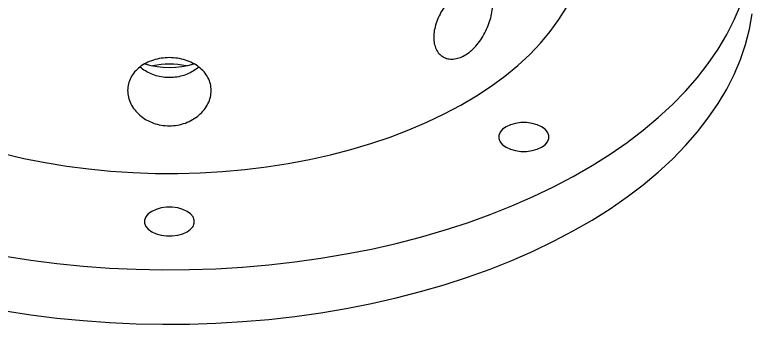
# Model space of a CAD drawing. Header units: millimetres. Extents: x 15 to 415, y 5 to 292.
# Drawn here: x 277.64 to 321.78, y 206.73 to 225.28 of the extents above; entities that cross this region are included whole.
import ezdxf

# ---------------------------------------------------------------- set-up
doc = ezdxf.new("R2010")
doc.units = ezdxf.units.MM

msp = doc.modelspace()

# ---------------------------------------------------------------- linework, layer by layer
at = {"color": 7, "linetype": 'Continuous', "lineweight": 25, "flags": 128}
for points in [[(276.939, 216.959), (278.184, 216.67), (279.455, 216.42), (280.747, 216.209), (282.056, 216.039), (283.38, 215.909), (284.713, 215.821), (286.053, 215.774), (287.396, 215.769), (288.737, 215.806), (290.072, 215.883), (291.399, 216.003), (292.712, 216.163), (294.009, 216.363), (295.285, 216.604), (296.537, 216.883), (297.761, 217.201), (298.954, 217.557), (300.112, 217.949), (301.232, 218.376), (302.31, 218.838), (303.344, 219.332), (304.331, 219.857), (305.267, 220.412), (306.151, 220.996), (306.979, 221.606), (307.749, 222.241), (308.459, 222.899), (309.106, 223.577), (309.69, 224.275), (310.208, 224.99), (310.658, 225.72)], [(277.066, 210.806), (278.606, 210.568), (280.162, 210.37), (281.732, 210.214), (283.313, 210.099), (284.901, 210.026), (286.494, 209.995), (288.087, 210.005), (289.678, 210.057), (291.263, 210.152), (292.839, 210.287), (294.403, 210.464), (295.951, 210.682), (297.48, 210.94), (298.988, 211.238), (300.47, 211.576), (301.924, 211.952), (303.347, 212.366), (304.736, 212.816), (306.088, 213.303), (307.4, 213.825), (308.67, 214.381), (309.894, 214.97), (311.071, 215.59), (312.198, 216.24), (313.272, 216.92), (314.292, 217.626), (315.255, 218.359), (316.159, 219.117), (317.002, 219.897), (317.783, 220.699), (318.5, 221.521), (319.151, 222.36), (319.736, 223.216), (320.252, 224.086), (320.7, 224.969), (321.077, 225.863)], [(277.066, 207.54), (278.606, 207.302), (280.162, 207.104), (281.732, 206.948), (283.313, 206.833), (284.901, 206.76), (286.494, 206.728), (288.087, 206.739), (289.678, 206.791), (291.263, 206.885), (292.839, 207.021), (294.403, 207.198), (295.951, 207.416), (297.48, 207.674), (298.988, 207.972), (300.47, 208.309), (301.924, 208.686), (303.347, 209.099), (304.736, 209.55), (306.088, 210.037), (307.4, 210.559), (308.67, 211.115), (309.894, 211.703), (311.071, 212.324), (312.198, 212.974), (313.272, 213.653), (314.292, 214.36), (315.255, 215.093), (316.159, 215.851), (317.002, 216.631), (317.783, 217.433), (318.5, 218.254), (319.151, 219.094), (319.736, 219.95), (320.252, 220.82), (320.7, 221.703), (321.077, 222.596), (321.383, 223.499), (321.618, 224.409), (321.781, 225.324)], [(307.045, 217.34), (307.307, 217.219), (307.61, 217.135), (307.938, 217.092), (308.273, 217.092), (308.601, 217.135), (308.904, 217.219), (309.166, 217.34), (309.376, 217.492), (309.521, 217.666), (309.596, 217.855), (309.596, 218.049), (309.521, 218.238), (309.376, 218.413), (309.166, 218.565), (308.904, 218.685), (308.601, 218.77), (308.273, 218.813), (307.938, 218.813), (307.61, 218.77), (307.307, 218.685), (307.045, 218.565), (306.835, 218.413), (306.69, 218.238), (306.615, 218.049), (306.615, 217.855), (306.69, 217.666), (306.835, 217.492), (307.045, 217.34)], [(285.832, 212.267), (286.094, 212.147), (286.397, 212.062), (286.724, 212.019), (287.06, 212.019), (287.388, 212.062), (287.69, 212.147), (287.953, 212.267), (288.162, 212.419), (288.308, 212.594), (288.383, 212.783), (288.383, 212.977), (288.308, 213.166), (288.162, 213.34), (287.953, 213.492), (287.69, 213.613), (287.388, 213.697), (287.06, 213.74), (286.724, 213.74), (286.397, 213.697), (286.094, 213.613), (285.832, 213.492), (285.622, 213.34), (285.476, 213.166), (285.402, 212.977), (285.402, 212.783), (285.476, 212.594), (285.622, 212.419), (285.832, 212.267)]]:
    msp.add_lwpolyline(points, dxfattribs=at)
at = {"color": 7, "linetype": 'Continuous', "lineweight": 25}
for centre, radius, start, end in [((286.892, 227.037), 4.923, 252.7135, 287.2563), ((286.892, 217.273), 5.042, 78.5766, 101.4234)]:
    msp.add_arc(centre, radius, start, end, dxfattribs=at)
for points, knots in [([(306.249, 225.964), (306.249, 225.829), (306.239, 225.689), (306.198, 225.4), (306.168, 225.249), (306.087, 224.945), (306.038, 224.794), (305.92, 224.492), (305.851, 224.34), (305.7, 224.052), (305.617, 223.912), (305.434, 223.645), (305.336, 223.52), (305.132, 223.291), (305.024, 223.185), (304.8, 222.998), (304.686, 222.918), (304.456, 222.785), (304.337, 222.731), (304.106, 222.655), (303.993, 222.632), (303.77, 222.615), (303.662, 222.622), (303.46, 222.666), (303.365, 222.702), (303.188, 222.804), (303.109, 222.868), (302.97, 223.021), (302.91, 223.111), (302.813, 223.312), (302.776, 223.422), (302.726, 223.66), (302.714, 223.789), (302.714, 224.056), (302.726, 224.194), (302.775, 224.481), (302.813, 224.627), (302.909, 224.919), (302.969, 225.067), (303.108, 225.358), (303.187, 225.5), (303.362, 225.776), (303.458, 225.911), (303.661, 226.164), (303.767, 226.283), (303.989, 226.504), (304.105, 226.606), (304.335, 226.786), (304.451, 226.865), (304.685, 227), (304.799, 227.054), (305.021, 227.136), (305.13, 227.163), (305.336, 227.189), (305.432, 227.188), (305.614, 227.157), (305.699, 227.127), (305.851, 227.04), (305.918, 226.983), (306.037, 226.841), (306.087, 226.757), (306.207, 226.472), (306.249, 226.234), (306.249, 225.964)], [0, 0, 0, 0, 0.03125, 0.03125, 0.0625, 0.0625, 0.09375, 0.09375, 0.125, 0.125, 0.15625, 0.15625, 0.1875, 0.1875, 0.21875, 0.21875, 0.25, 0.25, 0.28125, 0.28125, 0.3125, 0.3125, 0.34375, 0.34375, 0.375, 0.375, 0.40625, 0.40625, 0.4375, 0.4375, 0.46875, 0.46875, 0.5, 0.5, 0.53125, 0.53125, 0.5625, 0.5625, 0.59375, 0.59375, 0.625, 0.625, 0.65625, 0.65625, 0.6875, 0.6875, 0.71875, 0.71875, 0.75, 0.75, 0.78125, 0.78125, 0.8125, 0.8125, 0.84375, 0.84375, 0.875, 0.875, 0.90625, 0.90625, 0.9375, 0.9375, 1, 1, 1, 1]), ([(289.392, 220.738), (289.392, 220.603), (289.376, 220.469), (289.313, 220.205), (289.264, 220.072), (289.139, 219.818), (289.062, 219.697), (288.881, 219.467), (288.775, 219.357), (288.545, 219.159), (288.419, 219.07), (288.146, 218.912), (288, 218.845), (287.699, 218.736), (287.542, 218.694), (287.219, 218.638), (287.057, 218.624), (286.731, 218.624), (286.565, 218.638), (286.244, 218.694), (286.088, 218.735), (285.785, 218.844), (285.639, 218.912), (285.368, 219.068), (285.242, 219.157), (285.009, 219.357), (284.905, 219.465), (284.724, 219.695), (284.646, 219.818), (284.52, 220.072), (284.473, 220.202), (284.409, 220.467), (284.392, 220.604), (284.392, 220.87), (284.408, 221.002), (284.472, 221.262), (284.52, 221.388), (284.644, 221.627), (284.722, 221.742), (284.904, 221.956), (285.008, 222.054), (285.238, 222.233), (285.366, 222.315), (285.638, 222.454), (285.781, 222.513), (286.084, 222.609), (286.243, 222.646), (286.562, 222.694), (286.725, 222.707), (287.055, 222.707), (287.218, 222.695), (287.538, 222.647), (287.696, 222.61), (287.999, 222.515), (288.143, 222.456), (288.415, 222.317), (288.543, 222.235), (288.774, 222.057), (288.878, 221.959), (289.061, 221.745), (289.138, 221.63), (289.326, 221.272), (289.392, 221.008), (289.392, 220.738)], [0, 0, 0, 0, 0.03125, 0.03125, 0.0625, 0.0625, 0.09375, 0.09375, 0.125, 0.125, 0.15625, 0.15625, 0.1875, 0.1875, 0.21875, 0.21875, 0.25, 0.25, 0.28125, 0.28125, 0.3125, 0.3125, 0.34375, 0.34375, 0.375, 0.375, 0.40625, 0.40625, 0.4375, 0.4375, 0.46875, 0.46875, 0.5, 0.5, 0.53125, 0.53125, 0.5625, 0.5625, 0.59375, 0.59375, 0.625, 0.625, 0.65625, 0.65625, 0.6875, 0.6875, 0.71875, 0.71875, 0.75, 0.75, 0.78125, 0.78125, 0.8125, 0.8125, 0.84375, 0.84375, 0.875, 0.875, 0.90625, 0.90625, 0.9375, 0.9375, 1, 1, 1, 1]), ([(288.644, 222.148), (288.619, 222.124), (288.497, 222.008), (288.233, 221.846), (287.859, 221.671), (287.456, 221.557), (287.035, 221.504), (286.616, 221.514), (286.201, 221.586), (285.81, 221.718), (285.445, 221.902), (285.239, 222.063), (285.136, 222.145)], [0, 0, 0, 0, 0.029353, 0.139055, 0.246014, 0.356105, 0.462497, 0.57201, 0.677832, 0.786708, 0.892831, 1, 1, 1, 1])]:
    msp.add_open_spline(points, degree=3, knots=knots, dxfattribs=at)

doc.saveas('drawing.dxf')
